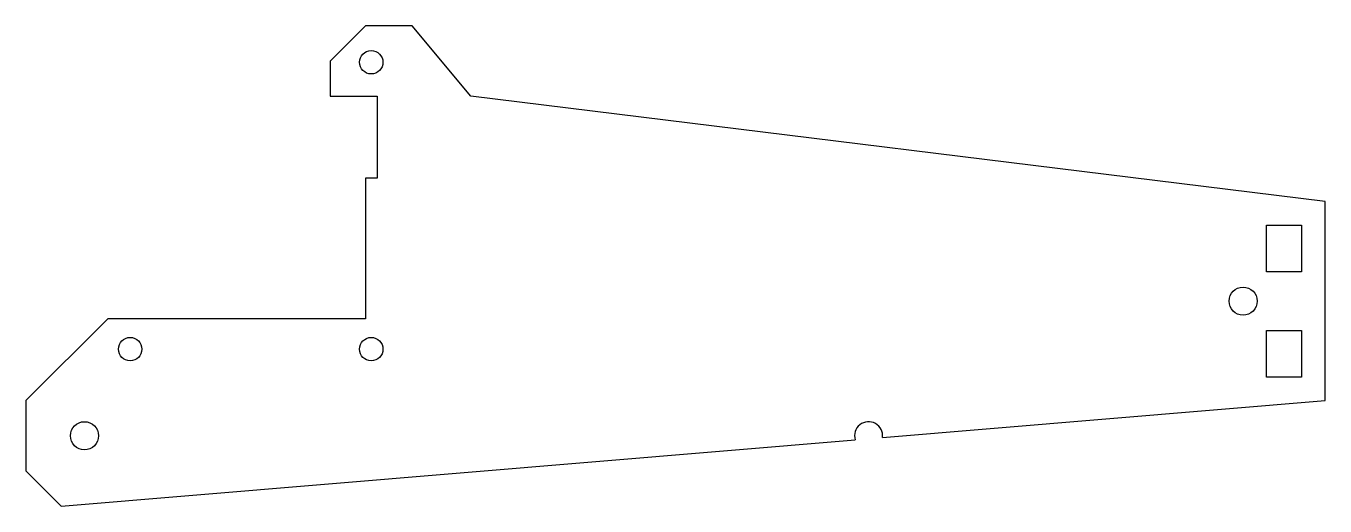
# Model space of a CAD drawing. Header units: millimetres. Extents: x -3 to 108, y 0 to 41.
import ezdxf

# ---------------------------------------------------------------- set-up
doc = ezdxf.new("R2010")
doc.units = ezdxf.units.MM

msp = doc.modelspace()

# ---------------------------------------------------------------- linework, layer by layer
for p, q in [((26, 41), (23, 38)), ((30, 41), (26, 41)), ((35, 35), (30, 41)), ((23, 38), (23, 35)), ((23, 35), (27, 35)), ((27, 35), (27, 28)), ((108, 26), (35, 35)), ((26, 28), (26, 16)), ((27, 28), (26, 28)), ((108, 9), (108, 26)), ((103, 20), (103, 24)), ((103, 24), (106, 24)), ((106, 24), (106, 20)), ((106, 20), (103, 20)), ((4, 16), (-3, 9)), ((26, 16), (4, 16)), ((103, 11), (103, 15)), ((103, 15), (106, 15)), ((106, 15), (106, 11)), ((106, 11), (103, 11)), ((-3, 9), (-3, 3)), ((70.19, 5.85), (108, 9)), ((0, 0), (67.85, 5.65)), ((-3, 3), (0, 0))]:
    msp.add_line(p, q)
for centre, radius in [((26.5, 37.9), 1), ((101, 17.5), 1.2), ((5.9, 13.4), 1), ((26.5, 13.4), 1), ((2, 6), 1.2)]:
    msp.add_circle(centre, radius)
msp.add_arc((69, 6), 1.2, -367.2189, -163.2538)

doc.saveas('drawing.dxf')
